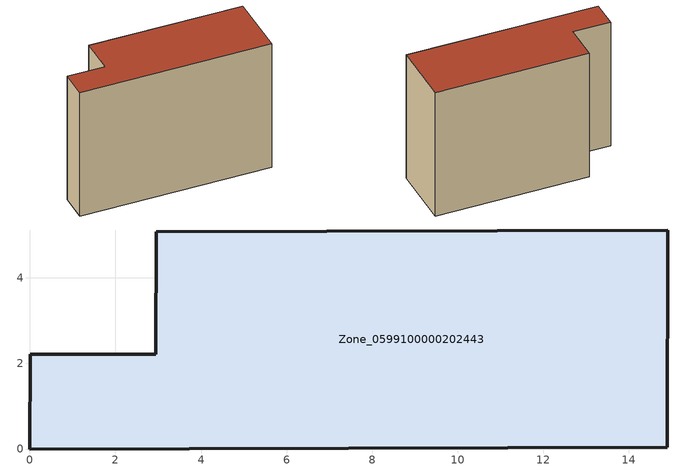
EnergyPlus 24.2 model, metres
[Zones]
Zone_0599100000202443
 floor ground (C_G): 14.89,0.04 0,0 0.01,2.22 2.94,2.21 2.95,5.08 14.91,5.12 z0
 wall outside (C_F): 2.94,2.21 0.01,2.22 0,0 14.89,0.04 14.91,5.12 2.95,5.08 2.94,2.21 z0:10.7
 roof outside (C_R): 14.91,5.12 2.95,5.08 2.94,2.21 0.01,2.22 0,0 14.89,0.04 z10.7
[BUILDING]
Pand.0599100000202443: North Axis=0; Terrain=City; Loads Convergence Tolerance Value=0.04; Temperature Convergence Tolerance Value=0.4; Solar Distribution=FullExterior; Maximum Number of Warmup Days=25; Minimum Number of Warmup Days=1
[Site:Location]
Rotterdam.The.Hague.AP_ZH_NLD Design_Conditions: Latitude=51.96; Longitude=4.45; Time Zone=1; Elevation=-4.5
[SITE:GROUNDTEMPERATURE:BUILDINGSURFACE]
18, 18, 18, 18, 18, 18, 18, 18, 18, 18, 18, 18
[MATERIAL] Thermal Absorptance=0.9; Solar Absorptance=0.7; Visible Absorptance=0.7
Name | Roughness | Thickness | Conductivity | Density | Specific Heat
G.TI.1946 | MediumSmooth | 0.15 | 1 | 540 | 1210
F.TI.1946 | Rough | 0.3 | 0.857143 | 1920 | 840
R.TI.1946 | MediumRough | 0.2 | 0.1 | 1500 | 1000
[CONSTRUCTION]
C_G: G.TI.1946
C_F: F.TI.1946
C_R: R.TI.1946
[ZONE]
Zone_0599100000202443: Type=1; Multiplier=1; Ceiling Height=Autocalculate; Volume=Autocalculate; Floor Area=autocalculate; Part of Total Floor Area=Yes
[ZONEINFILTRATION:DESIGNFLOWRATE]
Infil_Zone_0599100000202443: Zone or ZoneList or Space or SpaceList=Zone_0599100000202443; Schedule=AlwaysOn; Design Flow Rate Calculation Method=Flow/Area; Flow Rate per Floor Area=0.003; Constant Term Coefficient=1; Temperature Term Coefficient=0; Velocity Term Coefficient=0; Velocity Squared Term Coefficient=0
[HVACTEMPLATE:ZONE:IDEALLOADSAIRSYSTEM]
Zone_0599100000202443: Maximum Heating Supply Air Temperature=50; Minimum Cooling Supply Air Temperature=13; Maximum Heating Supply Air Humidity Ratio=0.0156; Minimum Cooling Supply Air Humidity Ratio=0.0077; Heating Limit=NoLimit; Cooling Limit=NoLimit; Dehumidification Control Type=ConstantSensibleHeatRatio; Cooling Sensible Heat Ratio=0.7; Dehumidification Setpoint=60; Humidification Control Type=None; Humidification Setpoint=30; Outdoor Air Method=None; Outdoor Air Flow Rate per Person=0.00944; Outdoor Air Flow Rate per Zone Floor Area=0; Outdoor Air Flow Rate per Zone=0; Demand Controlled Ventilation Type=None; Outdoor Air Economizer Type=NoEconomizer; Heat Recovery Type=None; Sensible Heat Recovery Effectiveness=0.7; Latent Heat Recovery Effectiveness=0.65
[ZONECONTROL:THERMOSTAT]
ThermostatControl_Zone_0599100000202443: Zone or ZoneList=Zone_0599100000202443; Control Type Schedule=DualSetpointControlType; Control 1=Thermostat_Zone_0599100000202443; Temperature Difference Between Cutout And Setpoint=0
[THERMOSTATSETPOINT:DUALSETPOINT]
Thermostat_Zone_0599100000202443: Heating Setpoint Temperature Schedule=HeatingSetpoint_Zone_0599100000202443; Cooling Setpoint Temperature Schedule=CoolingSetpoint_Zone_0599100000202443
[SCHEDULE:COMPACT]
HeatingSetpoint_Zone_0599100000202443: Through: 12/31, For: AllDays, Until: 24:00, 21
CoolingSetpoint_Zone_0599100000202443: Through: 12/31, For: AllDays, Until: 24:00, 24
DualSetpointControlType: Through: 12/31, For: AllDays, Until: 24:00, 4
AlwaysOn: Through: 12/31, For: AllDays, Until: 24:00, 1
